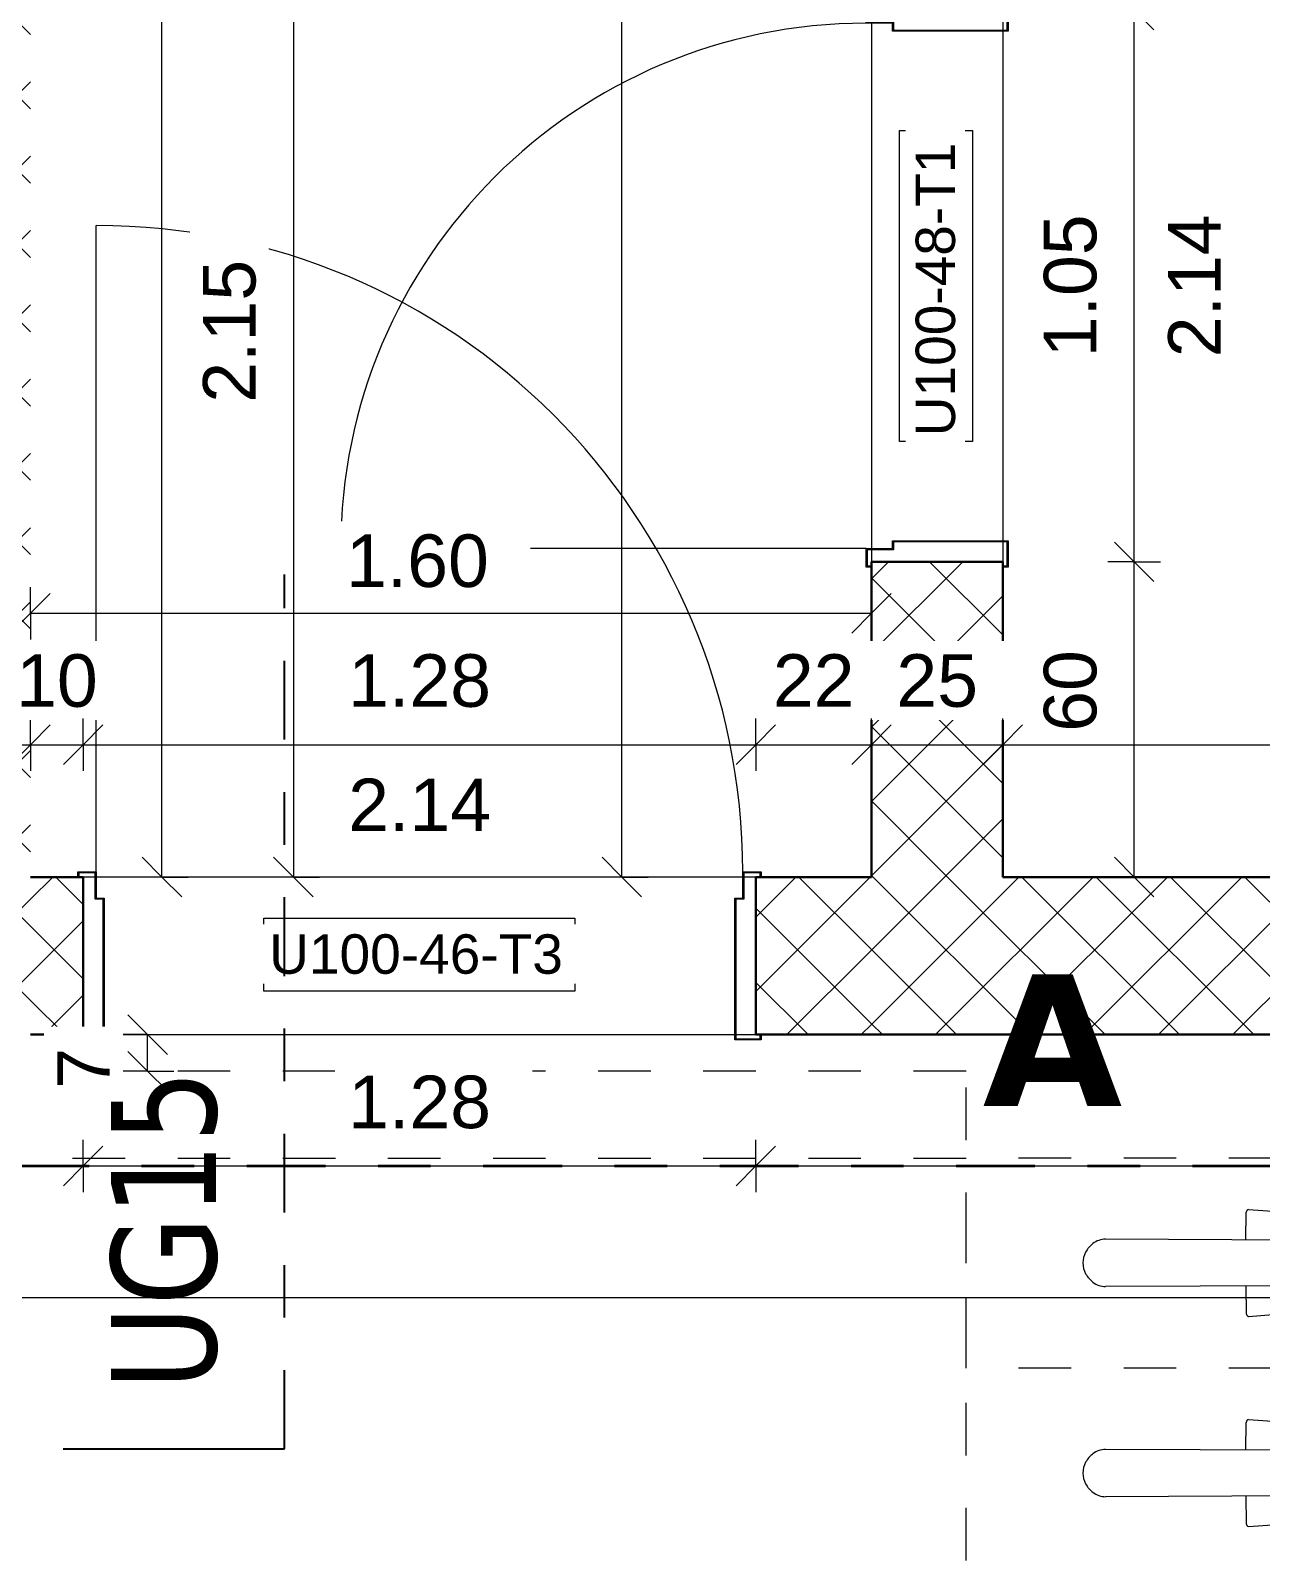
# Model space of a CAD drawing. Header units: metres. Extents: x -35.6 to 33, y -4 to 38.1.
# Drawn here: x 16.572 to 18.914, y -3.354 to -0.442 of the extents above; entities that cross this region are included whole.
import ezdxf

# ---------------------------------------------------------------- set-up
doc = ezdxf.new("R2010")
doc.units = ezdxf.units.M
for name, pattern in [('_Rasterlinie_', [0.375, 0.2, -0.05, 0.075, -0.05]), ('_Schnittlinie_', [0.3, 0.15, -0.05, 0.05, -0.05]), ('_Verdeckte Linien_', [0.15, 0.1, -0.05]), ('Grundrissdarstellung Sturz', [0.25, 0.15, -0.05, 0, -0.05]), ('Strichpunkt - Mittel', [0.35, 0.15, -0.1, 0, -0.1]), ('Strichpunkt - Weit', [0.5, 0.2, -0.15, 0, -0.15])]:
    doc.linetypes.add(name, pattern=pattern)
for name, color, linetype, lineweight in [('A-____-____-DIMS', 7, 'Continuous', 5), ('A-____-____-DIMS-50', 7, 'Continuous', 5), ('A-DETL-GENF-HDLN', 7, '_Verdeckte Linien_', 9), ('A-DETL-GENF-OTLN', 7, 'Continuous', 9), ('A-DOOR-____-IDEN', 7, 'Continuous', 5), ('A-DOOR-____-OTLN', 7, 'Continuous', 9), ('A-DOOR-FRAM-MCUT', 7, 'Continuous', 9), ('A-DOOR-OPNG-OTLN', 7, 'Continuous', 9), ('A-FLOR-____-OTLN', 7, 'Continuous', 9), ('A-WALL-____-MCUT', 7, 'Continuous', 35), ('A-WALL-____-PATT', 7, 'Continuous', 35), ('C-PRKG-____-HDLN', 7, '_Verdeckte Linien_', 9), ('C-PRKG-____-OTLN', 7, 'Continuous', 9), ('S-GRID-____-OTLN', 7, 'Continuous', 5)]:
    doc.layers.add(name, color=color, linetype=linetype, lineweight=lineweight)
for name, color, linetype, lineweight, true_color in [('A-____-MATC-OTLN', 7, 'Strichpunkt - Mittel', 40, 0x0080ff), ('G-____-____-SYMB', 7, 'Strichpunkt - Weit', 5, 0x008080), ('S-GRID-____-IDEN', 7, 'Continuous', 9, 0x5555aa)]:
    doc.layers.add(name, color=color, linetype=linetype, lineweight=lineweight, true_color=true_color)
doc.styles.add('Arial', font='arial.ttf', dxfattribs={"height": 0.1})
doc.styles.add('Arial_1', font='arial.ttf', dxfattribs={"height": 0.075})
doc.styles.add('Verdana_1', font='verdana.ttf', dxfattribs={"width": 0.8, "height": 0.2})
doc.styles.add('Verdana_B', font='verdana.ttf', dxfattribs={"height": 0.25})
doc.dimstyles.new('Arial_2_00mm_fein', dxfattribs={"dimscale": 0.3048, "dimtxt": 0.102026, "dimasz": 0.246063, "dimexe": 0.164042, "dimexo": 0.0625, "dimgap": 0.123031, "dimtad": 1, "dimdec": 1, "dimlfac": 100, "dimrnd": 0.5, "dimdsep": 46, "dimtxsty": 'Arial', "dimblk1": 'OBLIQUE', "dimblk2": 'OBLIQUE', "dimsah": 1, "dimcen": 0.09, "dimazin": 0, "dimtfac": 1, "dimtdec": 4, "dimtix": 1, "dimtmove": 0, "dimatfit": 3, "dimfxl": 0.164042, "dimfxlon": 1, "dimtvp": 1, "dimtfill": 1, "dimtolj": 1, "dimtzin": 0, "dimarcsym": 2})
doc.dimstyles.new('Arial_2_00mm_fein_1', dxfattribs={"dimscale": 0.3048, "dimtxt": 0.102026, "dimasz": 0.246063, "dimexe": 0.164042, "dimexo": 0.0625, "dimgap": 0.123031, "dimtad": 1, "dimdec": 1, "dimlfac": 100, "dimrnd": 0.5, "dimdsep": 46, "dimtxsty": 'Arial', "dimblk1": 'OBLIQUE', "dimblk2": 'OBLIQUE', "dimsah": 1, "dimcen": 0.09, "dimazin": 0, "dimtfac": 1, "dimtdec": 4, "dimtix": 1, "dimtmove": 2, "dimatfit": 3, "dimfxl": 0.164042, "dimfxlon": 1, "dimtvp": 1, "dimtfill": 1, "dimtolj": 1, "dimtzin": 0, "dimarcsym": 2})
doc.dimstyles.new('Arial_2_00mm_fein_2', dxfattribs={"dimscale": 0.3048, "dimtxt": 0.102026, "dimasz": 0.246063, "dimexe": 0.164042, "dimexo": 0.0625, "dimgap": 0.123031, "dimtad": 1, "dimrnd": 0.005, "dimzin": 0, "dimdsep": 46, "dimtxsty": 'Arial', "dimblk1": 'OBLIQUE', "dimblk2": 'OBLIQUE', "dimsah": 1, "dimcen": 0.09, "dimazin": 0, "dimtfac": 1, "dimtdec": 4, "dimtix": 1, "dimtmove": 0, "dimatfit": 3, "dimfxl": 0.164042, "dimfxlon": 1, "dimtvp": 1, "dimtfill": 1, "dimtolj": 1, "dimtzin": 0, "dimarcsym": 2})
doc.dimstyles.new('SUB_Rohbau_fein_1', dxfattribs={"dimscale": 0.3048, "dimtxt": 0.102026, "dimasz": 0.246063, "dimexe": 0.164042, "dimexo": 0.0625, "dimgap": 0.123031, "dimtad": 1, "dimrnd": 0.005, "dimzin": 0, "dimdsep": 46, "dimtxsty": 'Arial', "dimblk1": 'OBLIQUE', "dimblk2": 'OBLIQUE', "dimsah": 1, "dimcen": 0.09, "dimazin": 0, "dimtfac": 1, "dimtdec": 4, "dimtix": 1, "dimtmove": 0, "dimatfit": 3, "dimfxl": 0.164042, "dimfxlon": 1, "dimtvp": 1, "dimtfill": 1, "dimtolj": 1, "dimtzin": 0, "dimarcsym": 2})
doc.dimstyles.new('SUB_Rohbau_fein_2', dxfattribs={"dimscale": 0.3048, "dimtxt": 0.102026, "dimasz": 0.246063, "dimexe": 0.164042, "dimexo": 0.0625, "dimgap": 0.123031, "dimtad": 1, "dimrnd": 0.005, "dimzin": 0, "dimdsep": 46, "dimtxsty": 'Arial', "dimblk1": 'OBLIQUE', "dimblk2": 'OBLIQUE', "dimsah": 1, "dimcen": 0.09, "dimazin": 0, "dimtfac": 1, "dimtdec": 4, "dimtix": 1, "dimtmove": 2, "dimatfit": 3, "dimfxl": 0.164042, "dimfxlon": 1, "dimtvp": 1, "dimtfill": 1, "dimtolj": 1, "dimtzin": 0, "dimarcsym": 2})
doc.dimstyles.new('SUB_Rohbau_fein_3', dxfattribs={"dimscale": 0.3048, "dimtxt": 0.102026, "dimasz": 0.246063, "dimexe": 0.164042, "dimexo": 0.0625, "dimgap": 0.123031, "dimtad": 1, "dimdec": 1, "dimlfac": 100, "dimrnd": 0.5, "dimdsep": 46, "dimtxsty": 'Arial', "dimblk1": 'OBLIQUE', "dimblk2": 'OBLIQUE', "dimsah": 1, "dimcen": 0.09, "dimazin": 0, "dimtfac": 1, "dimtdec": 4, "dimtix": 1, "dimtmove": 2, "dimatfit": 3, "dimfxl": 0.164042, "dimfxlon": 1, "dimtvp": 1, "dimtfill": 1, "dimtolj": 1, "dimtzin": 0, "dimarcsym": 2})
pattern_1 = [(45, (0, 0), (-0.07071068, 0.07071068), []), (135, (0, 0), (-0.07071068, -0.07071068), [])]

# ---------------------------------------------------------------- blocks, each defined once
blk = doc.blocks.new('Fahrradstellplatz - Fahrradstellplatz-23804277--01_UG_OK_FFB_AF_ro')
at = {"layer": 'C-PRKG-____-HDLN', "color": 253, "true_color": 0x999999}
for p, q in [((6.4, -4.1), (6.4, -2)), ((5.4688, -4.1), (6.4, -4.1))]:
    blk.add_line(p, q, dxfattribs=at)
blk = doc.blocks.new('TU DF 1 - Stahlzarge - stumpf einschlagend - ML - 1280 x 2140 - EI30-selbstschliessend-31610309--01_UG_OK_FFB_AF_ro')
at = {"layer": 'A-DOOR-FRAM-MCUT'}
for p, q in [((-0.65, 0.16), (-0.6, 0.16)), ((-0.65, 0.15), (-0.65, 0.16)), ((-0.648, 0.158), (-0.648, 0.15)), ((-0.602, 0.158), (-0.648, 0.158)), ((-0.602, -0.108), (-0.602, 0.158)), ((-0.6, 0.16), (-0.6, -0.11)), ((0.6, 0.16), (0.65, 0.16)), ((0.6, -0.11), (0.6, 0.16)), ((0.602, 0.158), (0.602, -0.108)), ((0.648, 0.158), (0.602, 0.158)), ((0.648, 0.15), (0.648, 0.158)), ((0.65, 0.16), (0.65, 0.15)), ((-0.617, -0.108), (-0.602, -0.108)), ((-0.617, -0.158), (-0.617, -0.108)), ((-0.615, -0.11), (-0.615, -0.16)), ((-0.6, -0.11), (-0.615, -0.11)), ((0.615, -0.11), (0.6, -0.11)), ((0.602, -0.108), (0.617, -0.108)), ((0.615, -0.16), (0.615, -0.11)), ((0.617, -0.108), (0.617, -0.158)), ((-0.65, -0.16), (-0.65, -0.15)), ((-0.615, -0.16), (-0.65, -0.16)), ((-0.648, -0.15), (-0.648, -0.158)), ((-0.648, -0.158), (-0.617, -0.158)), ((0.65, -0.16), (0.615, -0.16)), ((0.617, -0.158), (0.648, -0.158)), ((0.648, -0.158), (0.648, -0.15)), ((0.65, -0.15), (0.65, -0.16))]:
    blk.add_line(p, q, dxfattribs=at)
at = {"layer": 'A-DOOR-OPNG-OTLN'}
blk.add_line((0.615, -0.16), (0.615, -1.39), dxfattribs=at)
blk.add_arc((0.615, -0.16), 1.23, 180, 270, dxfattribs=at)
blk = doc.blocks.new('Fahrradstellplatz - Fahrradstellplatz-23803867--01_UG_OK_FFB_AF_ro')
at = {"layer": 'A-DETL-GENF-HDLN', "color": 253, "true_color": 0x999999}
for p, q in [((2.4344, 2), (2.8, 2)), ((2.8, 2), (3.2, 2)), ((2.8, 0), (2.8, 2)), ((2.8, 0), (2.8, 2)), ((3.2, 0), (3.2, 2))]:
    blk.add_line(p, q, dxfattribs=at)
at = {"layer": 'A-DETL-GENF-OTLN', "color": 253, "true_color": 0x999999}
for p, q in [((2.5573, 1.3551), (2.5556, 1.7345)), ((2.6439, 1.3551), (2.6456, 1.7345)), ((2.9573, 1.3551), (2.9556, 1.7345)), ((3.0439, 1.3551), (3.0456, 1.7345)), ((2.4987, 1.4626), (2.5028, 1.408)), ((2.5568, 1.4679), (2.5043, 1.4669)), ((2.6444, 1.4679), (2.6969, 1.4669)), ((2.7025, 1.4626), (2.6984, 1.408)), ((2.8987, 1.4626), (2.9028, 1.408)), ((2.9568, 1.4679), (2.9043, 1.4669)), ((3.0444, 1.4679), (3.0969, 1.4669)), ((3.1025, 1.4626), (3.0984, 1.408))]:
    blk.add_line(p, q, dxfattribs=at)
for centre, radius, start, end in [((2.6007, 1.7348), 0.0429, 90.2027, 118.8234), ((2.6004, 1.7348), 0.0429, 61.1766, 89.7973), ((3.0007, 1.7348), 0.0429, 90.2027, 118.8234), ((3.0004, 1.7348), 0.0429, 61.1766, 89.7973), ((2.5944, 1.7346), 0.0388, 141.5969, 180.2571), ((2.6058, 1.7256), 0.0534, 118.8234, 141.5969), ((2.5954, 1.7256), 0.0534, 38.4031, 61.1766), ((2.6068, 1.7346), 0.0388, 359.7429, 38.4031), ((2.9944, 1.7346), 0.0388, 141.5969, 180.2571), ((3.0058, 1.7256), 0.0534, 118.8234, 141.5969), ((2.9954, 1.7256), 0.0534, 38.4031, 61.1766), ((3.0068, 1.7346), 0.0388, 359.7429, 38.4031), ((2.5045, 1.4608), 0.00606, 91.0937, 163.2001), ((2.6967, 1.4608), 0.00606, 16.7999, 88.9063), ((2.9045, 1.4608), 0.00606, 91.0937, 163.2001), ((3.0967, 1.4608), 0.00606, 16.7999, 88.9063)]:
    blk.add_arc(centre, radius, start, end, dxfattribs=at)
at = {"layer": 'C-PRKG-____-HDLN', "color": 253, "true_color": 0x999999}
blk.add_line((3.2, 4.1), (3.2, 2), dxfattribs=at)
blk = doc.blocks.new('TU DF 1 - Stahlzarge - stumpf einschlagend - ML - 1050 x 2140 - EI30-31636226--01_UG_OK_FFB_AF_ro')
at = {"layer": 'A-DOOR-____-OTLN', "linetype": 'Grundrissdarstellung Sturz'}
for p, q in [((-0.525, 0.125), (0.525, 0.125)), ((-0.525, -0.125), (0.525, -0.125))]:
    blk.add_line(p, q, dxfattribs=at)
at = {"layer": 'A-DOOR-FRAM-MCUT'}
for p, q in [((-0.535, 0.135), (-0.485, 0.135)), ((-0.535, 0.125), (-0.535, 0.135)), ((-0.533, 0.133), (-0.533, 0.125)), ((-0.487, 0.133), (-0.533, 0.133)), ((-0.487, -0.083), (-0.487, 0.133)), ((-0.485, 0.135), (-0.485, -0.085)), ((0.485, 0.135), (0.535, 0.135)), ((0.485, -0.085), (0.485, 0.135)), ((0.487, 0.133), (0.487, -0.083)), ((0.533, 0.133), (0.487, 0.133)), ((0.533, 0.125), (0.533, 0.133)), ((0.535, 0.135), (0.535, 0.125)), ((-0.502, -0.083), (-0.487, -0.083)), ((-0.502, -0.133), (-0.502, -0.083)), ((-0.5, -0.085), (-0.5, -0.135)), ((-0.485, -0.085), (-0.5, -0.085)), ((0.5, -0.085), (0.485, -0.085)), ((0.487, -0.083), (0.502, -0.083)), ((0.5, -0.135), (0.5, -0.085)), ((0.502, -0.083), (0.502, -0.133)), ((-0.535, -0.135), (-0.535, -0.125)), ((-0.5, -0.135), (-0.535, -0.135)), ((-0.533, -0.125), (-0.533, -0.133)), ((-0.533, -0.133), (-0.502, -0.133)), ((0.535, -0.135), (0.5, -0.135)), ((0.502, -0.133), (0.533, -0.133)), ((0.533, -0.133), (0.533, -0.125)), ((0.535, -0.125), (0.535, -0.135))]:
    blk.add_line(p, q, dxfattribs=at)
at = {"layer": 'A-DOOR-OPNG-OTLN'}
blk.add_line((0.5, -0.135), (0.5, -1.135), dxfattribs=at)
blk.add_arc((0.5, -0.135), 1, 180, 270, dxfattribs=at)
blk = doc.blocks.new('Schnitt - Name _Anfang-23756349--01_UG_OK_FFB_AF_ro')
at = {"layer": 'G-____-____-SYMB', "color": 1, "linetype": 'Continuous', "lineweight": 30, "true_color": 0xff0000}
blk.add_line((0, 0.008426), (0, 0), dxfattribs=at)
blk = doc.blocks.new('DIMBLOCK306--01_UG_OK_FFB_AF_ro')
at = {"layer": 'A-____-____-DIMS-50'}
for p, q in [((18.672, -1.4534), (18.6345, -1.4159)), ((18.672, -1.4534), (18.622, -1.4534)), ((18.672, -2.0534), (18.672, -1.4534)), ((18.672, -1.4534), (18.7095, -1.4909)), ((18.672, -1.4534), (18.722, -1.4534)), ((18.672, -2.0534), (18.6345, -2.0159)), ((18.672, -2.0534), (18.622, -2.0534)), ((18.672, -2.0534), (18.7095, -2.0909)), ((18.672, -2.0534), (18.722, -2.0534))]:
    blk.add_line(p, q, dxfattribs=at)
at = {"layer": 'A-____-____-DIMS-50', "color": 0, "insert": (18.5, -1.777), "char_height": 0.1, "width": 0.186088, "attachment_point": 1, "rotation": 90, "line_spacing_factor": 0.941778, "style": 'Arial', "bg_fill": 3, "box_fill_scale": 1.25, "bg_fill_color": 256, "bg_fill_true_color": 13158600, "bg_fill_transparency": 0}
blk.add_mtext('60', dxfattribs=at)
blk = doc.blocks.new('_Oblique')
at = {"color": 0, "linetype": 'ByBlock', "lineweight": -2}
blk.add_line((-0.5, -0.5), (0.5, 0.5), dxfattribs=at)
blk = doc.blocks.new('DIMBLOCK307--01_UG_OK_FFB_AF_ro')
at = {"layer": 'A-____-____-DIMS-50'}
for p, q in [((18.672, -0.4034), (18.6345, -0.3659)), ((18.672, -0.4034), (18.622, -0.4034)), ((18.672, -1.4534), (18.672, -0.4034)), ((18.672, -0.4034), (18.7095, -0.4409)), ((18.672, -0.4034), (18.722, -0.4034)), ((18.672, -1.4534), (18.6345, -1.4159)), ((18.672, -1.4534), (18.622, -1.4534)), ((18.672, -1.4534), (18.7095, -1.4909)), ((18.672, -1.4534), (18.722, -1.4534))]:
    blk.add_line(p, q, dxfattribs=at)
at = {"layer": 'A-____-____-DIMS-50', "color": 0, "char_height": 0.1, "width": 0.325653, "attachment_point": 1, "rotation": 90, "line_spacing_factor": 0.941778, "style": 'Arial', "bg_fill": 3, "box_fill_scale": 1.25, "bg_fill_color": 256, "bg_fill_true_color": 13158600, "bg_fill_transparency": 0}
for s, insert in [('1.05', (18.5, -1.0641)), ('2.14', (18.7366, -1.0641))]:
    blk.add_mtext(s, dxfattribs=dict(at, insert=insert))
blk = doc.blocks.new('DIMBLOCK331--01_UG_OK_FFB_AF_ro')
at = {"layer": 'A-____-____-DIMS-50'}
for p, q in [((17.697, 7.0366), (17.6595, 7.0741)), ((17.697, 7.0366), (17.647, 7.0366)), ((17.697, -2.0534), (17.697, 7.0366)), ((17.697, 7.0366), (17.7345, 6.9991)), ((17.697, 7.0366), (17.747, 7.0366)), ((17.697, -2.0534), (17.6595, -2.0159)), ((17.697, -2.0534), (17.647, -2.0534)), ((17.697, -2.0534), (17.7345, -2.0909)), ((17.697, -2.0534), (17.747, -2.0534))]:
    blk.add_line(p, q, dxfattribs=at)
at = {"layer": 'A-____-____-DIMS-50', "color": 0, "insert": (17.525, 2.3559), "char_height": 0.1, "width": 0.325653, "attachment_point": 1, "rotation": 90, "line_spacing_factor": 0.941778, "style": 'Arial', "bg_fill": 3, "box_fill_scale": 1.25, "bg_fill_color": 256, "bg_fill_true_color": 13158600, "bg_fill_transparency": 0}
blk.add_mtext('9.09', dxfattribs=at)
blk = doc.blocks.new('DIMBLOCK340--01_UG_OK_FFB_AF_ro')
at = {"layer": 'A-____-____-DIMS-50'}
for p, q in [((16.822, 2.6814), (16.7845, 2.7189)), ((16.822, 2.6814), (16.772, 2.6814)), ((16.822, -2.0534), (16.822, 2.6814)), ((16.822, 2.6814), (16.8595, 2.6439)), ((16.822, 2.6814), (16.872, 2.6814)), ((16.822, -2.0534), (16.7845, -2.0159)), ((16.822, -2.0534), (16.772, -2.0534)), ((16.822, -2.0534), (16.8595, -2.0909)), ((16.822, -2.0534), (16.872, -2.0534))]:
    blk.add_line(p, q, dxfattribs=at)
at = {"layer": 'A-____-____-DIMS-50', "color": 0, "insert": (16.65, 0.1523), "char_height": 0.1, "width": 0.388091, "attachment_point": 1, "rotation": 90, "line_spacing_factor": 0.941778, "style": 'Arial', "bg_fill": 3, "box_fill_scale": 1.25, "bg_fill_color": 256, "bg_fill_true_color": 13158600, "bg_fill_transparency": 0}
blk.add_mtext('4.73\\A2\\H0.5x;\\S5^  ;\\H2x;', dxfattribs=at)
blk = doc.blocks.new('DIMBLOCK351--01_UG_OK_FFB_AF_ro')
at = {"layer": 'A-____-____-DIMS-50'}
for p, q in [((17.072, 0.0961), (17.0345, 0.1336)), ((17.072, 0.0961), (17.022, 0.0961)), ((17.072, 0.0961), (17.072, -2.0534)), ((17.072, 0.0961), (17.1095, 0.0586)), ((17.072, 0.0961), (17.122, 0.0961)), ((17.072, -2.0534), (17.0345, -2.0159)), ((17.072, -2.0534), (17.022, -2.0534)), ((17.072, -2.0534), (17.1095, -2.0909)), ((17.072, -2.0534), (17.122, -2.0534))]:
    blk.add_line(p, q, dxfattribs=at)
at = {"layer": 'A-____-____-DIMS-50', "color": 0, "insert": (16.9, -1.1506), "char_height": 0.1, "width": 0.325653, "attachment_point": 1, "rotation": 90, "line_spacing_factor": 0.941778, "style": 'Arial', "bg_fill": 3, "box_fill_scale": 1.25, "bg_fill_color": 256, "bg_fill_true_color": 13158600, "bg_fill_transparency": 0}
blk.add_mtext('2.15', dxfattribs=at)
blk = doc.blocks.new('DIMBLOCK368--01_UG_OK_FFB_AF_ro')
at = {"layer": 'A-____-____-DIMS-50'}
for p, q in [((16.322, -1.8015), (16.322, -1.7515)), ((16.322, -1.8015), (16.3595, -1.764)), ((16.572, -1.8015), (16.572, -1.7515)), ((16.572, -1.8015), (16.6095, -1.764)), ((16.322, -1.8015), (16.2845, -1.839)), ((16.322, -1.8015), (16.572, -1.8015)), ((16.322, -1.8015), (16.322, -1.8515)), ((16.572, -1.8015), (16.5345, -1.839)), ((16.572, -1.8015), (16.572, -1.8515))]:
    blk.add_line(p, q, dxfattribs=at)
at = {"layer": 'A-____-____-DIMS-50', "color": 0, "insert": (16.3694, -1.6294), "char_height": 0.1, "width": 0.186088, "attachment_point": 1, "line_spacing_factor": 0.941778, "style": 'Arial', "bg_fill": 3, "box_fill_scale": 1.25, "bg_fill_color": 256, "bg_fill_true_color": 13158600, "bg_fill_transparency": 0}
blk.add_mtext('25', dxfattribs=at)
blk = doc.blocks.new('DIMBLOCK369--01_UG_OK_FFB_AF_ro')
at = {"layer": 'A-____-____-DIMS-50'}
for p, q in [((16.572, -1.8015), (16.572, -1.7515)), ((16.572, -1.8015), (16.6095, -1.764)), ((16.672, -1.8015), (16.672, -1.7515)), ((16.672, -1.8015), (16.7095, -1.764)), ((16.572, -1.8015), (16.5345, -1.839)), ((16.572, -1.8015), (16.672, -1.8015)), ((16.572, -1.8015), (16.572, -1.8515)), ((16.672, -1.8015), (16.6345, -1.839)), ((16.672, -1.8015), (16.672, -1.8515))]:
    blk.add_line(p, q, dxfattribs=at)
at = {"layer": 'A-____-____-DIMS-50', "color": 0, "insert": (16.5444, -1.6294), "char_height": 0.1, "width": 0.186088, "attachment_point": 1, "line_spacing_factor": 0.941778, "style": 'Arial', "bg_fill": 3, "box_fill_scale": 1.25, "bg_fill_color": 256, "bg_fill_true_color": 13158600, "bg_fill_transparency": 0}
blk.add_mtext('10', dxfattribs=at)
blk = doc.blocks.new('DIMBLOCK370--01_UG_OK_FFB_AF_ro')
at = {"layer": 'A-____-____-DIMS-50'}
for p, q in [((16.672, -1.8015), (16.672, -1.7515)), ((16.672, -1.8015), (16.7095, -1.764)), ((17.952, -1.8015), (17.952, -1.7515)), ((17.952, -1.8015), (17.9895, -1.764)), ((16.672, -1.8015), (16.6345, -1.839)), ((16.672, -1.8015), (17.952, -1.8015)), ((16.672, -1.8015), (16.672, -1.8515)), ((17.952, -1.8015), (17.9145, -1.839)), ((17.952, -1.8015), (17.952, -1.8515))]:
    blk.add_line(p, q, dxfattribs=at)
at = {"layer": 'A-____-____-DIMS-50', "color": 0, "char_height": 0.1, "width": 0.325653, "attachment_point": 1, "line_spacing_factor": 0.941778, "style": 'Arial', "bg_fill": 3, "box_fill_scale": 1.25, "bg_fill_color": 256, "bg_fill_true_color": 13158600, "bg_fill_transparency": 0}
for s, insert in [('1.28', (17.1763, -1.6294)), ('2.14', (17.1763, -1.8661))]:
    blk.add_mtext(s, dxfattribs=dict(at, insert=insert))
blk = doc.blocks.new('DIMBLOCK371--01_UG_OK_FFB_AF_ro')
at = {"layer": 'A-____-____-DIMS-50'}
for p, q in [((17.952, -1.8015), (17.952, -1.7515)), ((17.952, -1.8015), (17.9895, -1.764)), ((18.172, -1.8015), (18.172, -1.7515)), ((18.172, -1.8015), (18.2095, -1.764)), ((17.952, -1.8015), (17.9145, -1.839)), ((17.952, -1.8015), (18.172, -1.8015)), ((17.952, -1.8015), (17.952, -1.8515)), ((18.172, -1.8015), (18.1345, -1.839)), ((18.172, -1.8015), (18.172, -1.8515))]:
    blk.add_line(p, q, dxfattribs=at)
at = {"layer": 'A-____-____-DIMS-50', "color": 0, "insert": (17.9844, -1.6294), "char_height": 0.1, "width": 0.186088, "attachment_point": 1, "line_spacing_factor": 0.941778, "style": 'Arial', "bg_fill": 3, "box_fill_scale": 1.25, "bg_fill_color": 256, "bg_fill_true_color": 13158600, "bg_fill_transparency": 0}
blk.add_mtext('22', dxfattribs=at)
blk = doc.blocks.new('DIMBLOCK372--01_UG_OK_FFB_AF_ro')
at = {"layer": 'A-____-____-DIMS-50'}
for p, q in [((18.172, -1.8015), (18.172, -1.7515)), ((18.172, -1.8015), (18.2095, -1.764)), ((18.422, -1.8015), (18.422, -1.7515)), ((18.422, -1.8015), (18.4595, -1.764)), ((18.172, -1.8015), (18.1345, -1.839)), ((18.172, -1.8015), (18.422, -1.8015)), ((18.172, -1.8015), (18.172, -1.8515)), ((18.422, -1.8015), (18.3845, -1.839)), ((18.422, -1.8015), (18.422, -1.8515))]:
    blk.add_line(p, q, dxfattribs=at)
at = {"layer": 'A-____-____-DIMS-50', "color": 0, "insert": (18.2194, -1.6294), "char_height": 0.1, "width": 0.186088, "attachment_point": 1, "line_spacing_factor": 0.941778, "style": 'Arial', "bg_fill": 3, "box_fill_scale": 1.25, "bg_fill_color": 256, "bg_fill_true_color": 13158600, "bg_fill_transparency": 0}
blk.add_mtext('25', dxfattribs=at)
blk = doc.blocks.new('DIMBLOCK373--01_UG_OK_FFB_AF_ro')
at = {"layer": 'A-____-____-DIMS-50'}
for p, q in [((18.422, -1.8015), (18.422, -1.7515)), ((18.422, -1.8015), (18.4595, -1.764)), ((25.452, -1.8015), (25.452, -1.7515)), ((25.452, -1.8015), (25.4895, -1.764)), ((18.422, -1.8015), (18.3845, -1.839)), ((18.422, -1.8015), (25.452, -1.8015)), ((18.422, -1.8015), (18.422, -1.8515)), ((25.452, -1.8015), (25.4145, -1.839)), ((25.452, -1.8015), (25.452, -1.8515))]:
    blk.add_line(p, q, dxfattribs=at)
at = {"layer": 'A-____-____-DIMS-50', "color": 0, "insert": (21.8013, -1.6294), "char_height": 0.1, "width": 0.325653, "attachment_point": 1, "line_spacing_factor": 0.941778, "style": 'Arial', "bg_fill": 3, "box_fill_scale": 1.25, "bg_fill_color": 256, "bg_fill_true_color": 13158600, "bg_fill_transparency": 0}
blk.add_mtext('7.03', dxfattribs=at)
blk = doc.blocks.new('DIMBLOCK375--01_UG_OK_FFB_AF_ro')
at = {"layer": 'A-____-____-DIMS-50'}
for p, q in [((16.572, -1.5515), (16.572, -1.5015)), ((16.572, -1.5515), (16.6095, -1.514)), ((18.172, -1.5515), (18.172, -1.5015)), ((18.172, -1.5515), (18.2095, -1.514)), ((16.572, -1.5515), (16.5345, -1.589)), ((16.572, -1.5515), (18.172, -1.5515)), ((16.572, -1.5515), (16.572, -1.6015)), ((18.172, -1.5515), (18.1345, -1.589)), ((18.172, -1.5515), (18.172, -1.6015))]:
    blk.add_line(p, q, dxfattribs=at)
at = {"layer": 'A-____-____-DIMS-50', "color": 0, "insert": (17.1721, -1.4014), "char_height": 0.1, "width": 0.325653, "attachment_point": 1, "line_spacing_factor": 0.941778, "style": 'Arial', "bg_fill": 3, "box_fill_scale": 1.25, "bg_fill_color": 256, "bg_fill_true_color": 13158600, "bg_fill_transparency": 0}
blk.add_mtext('1.60', dxfattribs=at)
blk = doc.blocks.new('DIMBLOCK730--01_UG_OK_FFB_AF_ro')
at = {"layer": 'A-____-____-DIMS-50'}
for p, q in [((-2.478, -2.6034), (-2.478, -2.5534)), ((16.672, -2.6034), (16.672, -2.5534)), ((-2.478, -2.6034), (-2.4405, -2.5659)), ((16.672, -2.6034), (16.7095, -2.5659)), ((-2.478, -2.6034), (-2.5155, -2.6409)), ((-2.478, -2.6034), (16.672, -2.6034)), ((-2.478, -2.6034), (-2.478, -2.6534)), ((16.672, -2.6034), (16.6345, -2.6409)), ((16.672, -2.6034), (16.672, -2.6534))]:
    blk.add_line(p, q, dxfattribs=at)
at = {"layer": 'A-____-____-DIMS-50', "color": 0, "insert": (6.9225, -2.4314), "char_height": 0.1, "width": 0.418697, "attachment_point": 1, "line_spacing_factor": 0.941778, "style": 'Arial', "bg_fill": 3, "box_fill_scale": 1.25, "bg_fill_color": 256, "bg_fill_true_color": 13158600, "bg_fill_transparency": 0}
blk.add_mtext('19.15', dxfattribs=at)
blk = doc.blocks.new('DIMBLOCK731--01_UG_OK_FFB_AF_ro')
at = {"layer": 'A-____-____-DIMS-50'}
for p, q in [((16.672, -2.6034), (16.672, -2.5534)), ((17.952, -2.6034), (17.952, -2.5534)), ((16.672, -2.6034), (16.7095, -2.5659)), ((17.952, -2.6034), (17.9895, -2.5659)), ((16.672, -2.6034), (16.6345, -2.6409)), ((16.672, -2.6034), (17.952, -2.6034)), ((16.672, -2.6034), (16.672, -2.6534)), ((17.952, -2.6034), (17.9145, -2.6409)), ((17.952, -2.6034), (17.952, -2.6534))]:
    blk.add_line(p, q, dxfattribs=at)
at = {"layer": 'A-____-____-DIMS-50', "color": 0, "insert": (17.1763, -2.4314), "char_height": 0.1, "width": 0.325653, "attachment_point": 1, "line_spacing_factor": 0.941778, "style": 'Arial', "bg_fill": 3, "box_fill_scale": 1.25, "bg_fill_color": 256, "bg_fill_true_color": 13158600, "bg_fill_transparency": 0}
blk.add_mtext('1.28', dxfattribs=at)
blk = doc.blocks.new('DIMBLOCK732--01_UG_OK_FFB_AF_ro')
at = {"layer": 'A-____-____-DIMS-50'}
for p, q in [((17.952, -2.6034), (17.952, -2.5534)), ((25.382, -2.6034), (25.382, -2.5534)), ((17.952, -2.6034), (17.9895, -2.5659)), ((25.382, -2.6034), (25.4195, -2.5659)), ((17.952, -2.6034), (17.9145, -2.6409)), ((17.952, -2.6034), (25.382, -2.6034)), ((17.952, -2.6034), (17.952, -2.6534)), ((25.382, -2.6034), (25.3445, -2.6409)), ((25.382, -2.6034), (25.382, -2.6534))]:
    blk.add_line(p, q, dxfattribs=at)
at = {"layer": 'A-____-____-DIMS-50', "color": 0, "insert": (21.5313, -2.4314), "char_height": 0.1, "width": 0.325653, "attachment_point": 1, "line_spacing_factor": 0.941778, "style": 'Arial', "bg_fill": 3, "box_fill_scale": 1.25, "bg_fill_color": 256, "bg_fill_true_color": 13158600, "bg_fill_transparency": 0}
blk.add_mtext('7.43', dxfattribs=at)
blk = doc.blocks.new('DIMBLOCK734--01_UG_OK_FFB_AF_ro')
at = {"layer": 'A-____-____-DIMS-50'}
for p, q in [((-13.183, -2.8534), (-13.183, -2.8034)), ((-13.183, -2.8534), (-13.1455, -2.8159)), ((25.382, -2.8534), (25.382, -2.8034)), ((25.382, -2.8534), (25.4195, -2.8159)), ((-13.183, -2.8534), (-13.2205, -2.8909)), ((-13.183, -2.8534), (25.382, -2.8534)), ((-13.183, -2.8534), (-13.183, -2.9034)), ((25.382, -2.8534), (25.3445, -2.8909)), ((25.382, -2.8534), (25.382, -2.9034))]:
    blk.add_line(p, q, dxfattribs=at)
at = {"layer": 'A-____-____-DIMS-50', "color": 0, "insert": (5.899, -2.6814), "char_height": 0.1, "width": 0.481134, "attachment_point": 1, "line_spacing_factor": 0.941778, "style": 'Arial', "bg_fill": 3, "box_fill_scale": 1.25, "bg_fill_color": 256, "bg_fill_true_color": 13158600, "bg_fill_transparency": 0}
blk.add_mtext('38.56\\A2\\H0.5x;\\S5^  ;\\H2x;', dxfattribs=at)
blk = doc.blocks.new('DIMBLOCK755--01_UG_OK_FFB_AF_ro')
at = {"layer": 'A-____-____-DIMS-50'}
for p, q in [((16.7947, -2.3534), (16.7572, -2.3159)), ((16.7947, -2.3534), (16.7447, -2.3534)), ((16.7947, -2.4229), (16.7947, -2.3534)), ((16.7947, -2.3534), (16.8322, -2.3909)), ((16.7947, -2.3534), (16.8447, -2.3534)), ((16.7947, -2.4229), (16.7572, -2.3854)), ((16.7947, -2.4229), (16.7447, -2.4229)), ((16.7947, -2.4229), (16.8322, -2.4604)), ((16.7947, -2.4229), (16.8447, -2.4229))]:
    blk.add_line(p, q, dxfattribs=at)
at = {"layer": 'A-____-____-DIMS-50', "color": 0, "insert": (16.6227, -2.4562), "char_height": 0.1, "width": 0.093044, "attachment_point": 1, "rotation": 90, "line_spacing_factor": 0.941778, "style": 'Arial', "bg_fill": 3, "box_fill_scale": 1.25, "bg_fill_color": 256, "bg_fill_true_color": 13158600, "bg_fill_transparency": 0}
blk.add_mtext('7', dxfattribs=at)

msp = doc.modelspace()

# ---------------------------------------------------------------- hatches: boundary and pattern name
at = {"layer": 'A-WALL-____-PATT', "lineweight": 9}
h = msp.add_hatch(dxfattribs=at)
h.set_pattern_fill('FP_1', color=256, style=0, pattern_type=2)
h.set_pattern_definition(pattern_1)
h.paths.add_polyline_path([(16.322, -2.3534), (16.572, -2.3534), (16.572, 2.6814), (16.322, 2.6814), (16.322, -2.3534)])
h.paths.add_polyline_path([(16.322, 3.7314), (16.572, 3.7314), (16.572, 7.0516), (16.322, 7.0516), (16.322, 3.8366)])
h = msp.add_hatch(dxfattribs=at)
h.set_pattern_fill('FP_1', color=256, style=0, pattern_type=2)
h.set_pattern_definition(pattern_1)
h.paths.add_polyline_path([(18.172, -2.0534), (18.422, -2.0534), (18.422, -1.4534), (18.172, -1.4534)])
h.paths.add_polyline_path([(18.422, -0.4034), (18.422, 1.4666), (18.172, 1.4666), (18.172, -0.4034)])
h = msp.add_hatch(dxfattribs=at)
h.set_pattern_fill('FP_1', color=256, style=0, pattern_type=2)
h.set_pattern_definition(pattern_1)
h.paths.add_polyline_path([(16.572, -2.3534), (16.672, -2.3534), (16.672, -2.0534), (16.572, -2.0534), (16.572, -2.3534)])
h.paths.add_polyline_path([(18.172, -2.3534), (18.172, -2.0534), (17.952, -2.0534), (17.952, -2.3534)])
h = msp.add_hatch(dxfattribs=at)
h.set_pattern_fill('FP_1', color=256, style=0, pattern_type=2)
h.set_pattern_definition(pattern_1)
h.paths.add_polyline_path([(25.452, -2.3534), (25.452, -2.0534), (18.172, -2.0534), (18.172, -2.3534), (24.5208, -2.3534)])

# ---------------------------------------------------------------- linework, layer by layer
at = {"layer": 'A-DOOR-____-IDEN', "flags": 128}
for points in [[(18.2252, -1.2245), (18.2252, -0.6325), (18.3642, -0.6325), (18.3642, -1.2245)], [(17.0159, -2.1316), (17.6079, -2.1316), (17.6079, -2.2706), (17.0159, -2.2706)]]:
    msp.add_lwpolyline(points, close=True, dxfattribs=at)
at = {"layer": 'A-FLOR-____-OTLN'}
for p, q in [((18.172, -0.4284), (18.172, -1.4284)), ((18.422, -0.4434), (18.422, -1.4135)), ((18.422, -1.4154), (18.422, -1.4534)), ((18.172, -1.4304), (18.172, -1.4534)), ((16.695, -2.0534), (16.672, -2.0534)), ((17.927, -2.0534), (16.697, -2.0534)), ((17.952, -2.0534), (17.929, -2.0534)), ((16.672, -2.3534), (16.71, -2.3534)), ((16.7119, -2.3534), (17.9121, -2.3534)), ((17.914, -2.3534), (17.952, -2.3534))]:
    msp.add_line(p, q, dxfattribs=at)
at = {"layer": 'A-WALL-____-MCUT'}
for p, q in [((18.422, -1.4534), (18.172, -1.4534)), ((18.172, -1.4534), (18.172, -2.0534)), ((18.422, -2.0534), (18.422, -1.4534)), ((16.672, -2.0534), (16.572, -2.0534)), ((16.672, -2.3534), (16.672, -2.0534)), ((18.172, -2.0534), (17.952, -2.0534)), ((17.952, -2.0534), (17.952, -2.3534)), ((25.452, -2.0534), (18.422, -2.0534)), ((16.572, -2.3534), (16.672, -2.3534)), ((17.952, -2.3534), (25.452, -2.3534))]:
    msp.add_line(p, q, dxfattribs=at)
at = {"layer": 'S-GRID-____-OTLN', "color": 8, "linetype": '_Rasterlinie_', "true_color": 0x808080}
msp.add_line((-34.6604, -2.3534), (18.2196, -2.3534), dxfattribs=at)

# ---------------------------------------------------------------- block references
at = {"layer": 'A-DOOR-____-OTLN'}
for name, p, rotation in [('TU DF 1 - Stahlzarge - stumpf einschlagend - ML - 1050 x 2140 - EI30-31636226--01_UG_OK_FFB_AF_ro', (18.297, -0.9284), 269.9999999999999), ('TU DF 1 - Stahlzarge - stumpf einschlagend - ML - 1280 x 2140 - EI30-selbstschliessend-31610309--01_UG_OK_FFB_AF_ro', (17.312, -2.2034), 180)]:
    msp.add_blockref(name, p, dxfattribs=dict(at, rotation=rotation))
at = {"layer": 'C-PRKG-____-OTLN', "color": 253, "true_color": 0x999999}
for name, p, rotation in [('Fahrradstellplatz - Fahrradstellplatz-23804277--01_UG_OK_FFB_AF_ro', (14.252, -8.8229), 90.00000000000092), ('Fahrradstellplatz - Fahrradstellplatz-23803867--01_UG_OK_FFB_AF_ro', (20.352, -5.7884), 90.00000000000031)]:
    msp.add_blockref(name, p, dxfattribs=dict(at, rotation=rotation))
at = {"layer": 'G-____-____-SYMB', "color": 1, "linetype": 'Continuous', "lineweight": 30, "true_color": 0xff0000, "xscale": 49.99999999999998, "yscale": 49.99999999999998, "zscale": 49.99999999999998, "rotation": 89.99999999999991}
msp.add_blockref('Schnitt - Name _Anfang-23756349--01_UG_OK_FFB_AF_ro', (17.0552, -3.1419), dxfattribs=at)

# ---------------------------------------------------------------- texts
at = {"layer": 'G-____-____-SYMB', "color": 1, "linetype": 'Continuous', "true_color": 0xff0000, "insert": (16.7248, -3.0297), "char_height": 0.2, "width": 0.740759, "attachment_point": 1, "rotation": 90, "style": 'Verdana_1'}
msp.add_mtext('UG15', dxfattribs=at)
at = {"layer": 'S-GRID-____-IDEN', "color": 8, "lineweight": 5, "true_color": 0x808080, "insert": (18.3838, -2.2389), "char_height": 0.25, "width": 0.324683, "attachment_point": 1, "style": 'Verdana_B'}
msp.add_mtext('\\fVerdana|b1|i0|c0|p34|;A', dxfattribs=at)

# ---------------------------------------------------------------- next in the draw order: texts
at = {"layer": 'A-DOOR-____-IDEN', "insert": (18.2561, -1.2145), "char_height": 0.075, "width": 0.689451, "attachment_point": 1, "rotation": 90, "style": 'Arial_1', "bg_fill": 3, "box_fill_scale": 1.25, "bg_fill_color": 256, "bg_fill_true_color": 13158600, "bg_fill_transparency": 0}
msp.add_mtext('U100-48-T1', dxfattribs=at)
at = {"layer": 'A-DOOR-____-IDEN', "insert": (17.0259, -2.1625), "char_height": 0.075, "width": 0.689451, "attachment_point": 1, "style": 'Arial_1', "bg_fill": 3, "box_fill_scale": 1.25, "bg_fill_color": 256, "bg_fill_true_color": 13158600, "bg_fill_transparency": 0}
msp.add_mtext('U100-46-T3', dxfattribs=at)

# ---------------------------------------------------------------- next in the draw order: dimensions: what is measured, and where the dimension line sits
at = {"layer": 'A-____-____-DIMS'}
dim = msp.add_linear_dim(base=(17.697, 7.0366), p1=(17.647, -2.0534), p2=(17.647, 7.0366), angle=90, dimstyle='SUB_Rohbau_fein_1', override={"dimpost": '<>', "dimfxl": 9.09}, dxfattribs=at)
dim.commit()
dim.dimension.update_dxf_attribs({"geometry": 'DIMBLOCK331--01_UG_OK_FFB_AF_ro', "text_midpoint": (17.6084, 2.4916)})
dim = msp.add_linear_dim(base=(16.822, 2.6814), p1=(16.772, -2.0534), p2=(16.772, 2.6814), angle=90, text='\\A1;4.73\\Q;{\\A1;{\\H0.5x;\\S5^ ;}}', dimstyle='SUB_Rohbau_fein_1', override={"dimpost": '<>', "dimfxl": 4.734856}, dxfattribs=at)
dim.commit()
dim.dimension.update_dxf_attribs({"geometry": 'DIMBLOCK340--01_UG_OK_FFB_AF_ro', "text_midpoint": (16.7334, 0.314)})
dim = msp.add_linear_dim(base=(18.672, -1.4534), p1=(18.622, -2.0534), p2=(18.622, -1.4534), angle=90, dimstyle='Arial_2_00mm_fein_1', override={"dimpost": '<>', "dimfxl": 0.6}, dxfattribs=at)
dim.commit()
dim.dimension.update_dxf_attribs({"geometry": 'DIMBLOCK306--01_UG_OK_FFB_AF_ro', "text_midpoint": (18.5666, -1.684), "dimtype": 160, "text_rotation": 90})
for base, p1, p2, dimstyle, override, picture, middle in [((16.572, -1.8015), (16.322, -1.7515), (16.572, -1.7515), 'Arial_2_00mm_fein', {"dimpost": '<>', "dimfxl": 0.25}, 'DIMBLOCK368--01_UG_OK_FFB_AF_ro', (16.447, -1.7129)), ((16.672, -2.6034), (-2.478, -2.5534), (16.672, -2.5534), 'SUB_Rohbau_fein_1', {"dimpost": '<>', "dimfxl": 19.15}, 'DIMBLOCK730--01_UG_OK_FFB_AF_ro', (7.097, -2.5149))]:
    dim = msp.add_linear_dim(base=base, p1=p1, p2=p2, dimstyle=dimstyle, override=override, dxfattribs=at)
    dim.commit()
    dim.dimension.update_dxf_attribs({"geometry": picture, "text_midpoint": middle})

# ---------------------------------------------------------------- next in the draw order: linework, layer by layer
at = {"layer": 'G-____-____-SYMB', "color": 1, "linetype": '_Schnittlinie_', "lineweight": 30, "true_color": 0xff0000}
msp.add_line((17.0552, -3.1419), (17.0552, -1.4775), dxfattribs=at)

# ---------------------------------------------------------------- next in the draw order: dimensions: what is measured, and where the dimension line sits
at = {"layer": 'A-____-____-DIMS'}
dim = msp.add_linear_dim(base=(18.672, -0.4034), p1=(18.622, -1.4534), p2=(18.622, -0.4034), angle=90, text='<>\\X2.14', dimstyle='Arial_2_00mm_fein_2', override={"dimpost": '<>', "dimfxl": 1.05}, dxfattribs=at)
dim.commit()
dim.dimension.update_dxf_attribs({"geometry": 'DIMBLOCK307--01_UG_OK_FFB_AF_ro', "text_midpoint": (18.672, -0.9284)})
dim = msp.add_linear_dim(base=(16.672, -1.8015), p1=(16.572, -1.7515), p2=(16.672, -1.7515), dimstyle='Arial_2_00mm_fein', override={"dimpost": '<>', "dimfxl": 0.1}, dxfattribs=at)
dim.commit()
dim.dimension.update_dxf_attribs({"geometry": 'DIMBLOCK369--01_UG_OK_FFB_AF_ro', "text_midpoint": (16.622, -1.7129)})

# ---------------------------------------------------------------- next in the draw order: dimensions: what is measured, and where the dimension line sits
dim = msp.add_linear_dim(base=(17.072, -2.0534), p1=(17.122, 0.0961), p2=(17.122, -2.0534), angle=90, dimstyle='SUB_Rohbau_fein_2', override={"dimpost": '<>', "dimfxl": 2.149569}, dxfattribs=at)
dim.commit()
dim.dimension.update_dxf_attribs({"geometry": 'DIMBLOCK351--01_UG_OK_FFB_AF_ro', "text_midpoint": (16.9666, -0.9878), "dimtype": 160, "text_rotation": 90})
dim = msp.add_linear_dim(base=(17.952, -2.6034), p1=(16.672, -2.5534), p2=(17.952, -2.5534), dimstyle='SUB_Rohbau_fein_1', override={"dimpost": '<>', "dimfxl": 1.28}, dxfattribs=at)
dim.commit()
dim.dimension.update_dxf_attribs({"geometry": 'DIMBLOCK731--01_UG_OK_FFB_AF_ro', "text_midpoint": (17.312, -2.5149)})

# ---------------------------------------------------------------- next in the draw order: dimensions: what is measured, and where the dimension line sits
dim = msp.add_linear_dim(base=(17.952, -1.8015), p1=(16.672, -1.7515), p2=(17.952, -1.7515), text='<>\\X2.14', dimstyle='Arial_2_00mm_fein_2', override={"dimpost": '<>', "dimfxl": 1.28}, dxfattribs=at)
dim.commit()
dim.dimension.update_dxf_attribs({"geometry": 'DIMBLOCK370--01_UG_OK_FFB_AF_ro', "text_midpoint": (17.312, -1.8015)})
dim = msp.add_linear_dim(base=(16.7947, -2.35344), p1=(16.7447, -2.4229), p2=(16.7447, -2.35344), angle=90, dimstyle='SUB_Rohbau_fein_3', override={"dimpost": '<>', "dimfxl": 0.069464}, dxfattribs=at)
dim.commit()
dim.dimension.update_dxf_attribs({"geometry": 'DIMBLOCK755--01_UG_OK_FFB_AF_ro', "text_midpoint": (16.68934, -2.40971), "dimtype": 160, "text_rotation": 90})
dim = msp.add_linear_dim(base=(25.382, -2.6034), p1=(17.952, -2.5534), p2=(25.382, -2.5534), dimstyle='SUB_Rohbau_fein_1', override={"dimpost": '<>', "dimfxl": 7.43}, dxfattribs=at)
dim.commit()
dim.dimension.update_dxf_attribs({"geometry": 'DIMBLOCK732--01_UG_OK_FFB_AF_ro', "text_midpoint": (21.667, -2.5149)})

# ---------------------------------------------------------------- next in the draw order: linework, layer by layer
at = {"layer": 'A-____-MATC-OTLN'}
msp.add_line((-33.8668, -2.6034), (32.9979, -2.6034), dxfattribs=at)

# ---------------------------------------------------------------- next in the draw order: dimensions: what is measured, and where the dimension line sits
at = {"layer": 'A-____-____-DIMS'}
dim = msp.add_linear_dim(base=(18.172, -1.8015), p1=(17.952, -1.7515), p2=(18.172, -1.7515), dimstyle='Arial_2_00mm_fein', override={"dimpost": '<>', "dimfxl": 0.22}, dxfattribs=at)
dim.commit()
dim.dimension.update_dxf_attribs({"geometry": 'DIMBLOCK371--01_UG_OK_FFB_AF_ro', "text_midpoint": (18.062, -1.7137)})
dim = msp.add_linear_dim(base=(25.382, -2.8534), p1=(-13.183, -2.8034), p2=(25.382, -2.8034), text='\\A1;38.56\\Q;{\\A1;{\\H0.5x;\\S5^ ;}}', dimstyle='SUB_Rohbau_fein_1', override={"dimpost": '<>', "dimfxl": 38.565}, dxfattribs=at)
dim.commit()
dim.dimension.update_dxf_attribs({"geometry": 'DIMBLOCK734--01_UG_OK_FFB_AF_ro', "text_midpoint": (6.0995, -2.7649)})

# ---------------------------------------------------------------- next in the draw order: dimensions: what is measured, and where the dimension line sits
dim = msp.add_linear_dim(base=(18.422, -1.8015), p1=(18.172, -1.7515), p2=(18.422, -1.7515), dimstyle='Arial_2_00mm_fein', override={"dimpost": '<>', "dimfxl": 0.25}, dxfattribs=at)
dim.commit()
dim.dimension.update_dxf_attribs({"geometry": 'DIMBLOCK372--01_UG_OK_FFB_AF_ro', "text_midpoint": (18.297, -1.7129)})

# ---------------------------------------------------------------- next in the draw order: dimensions: what is measured, and where the dimension line sits
dim = msp.add_linear_dim(base=(18.172, -1.5515), p1=(16.572, -1.5015), p2=(18.172, -1.5015), dimstyle='SUB_Rohbau_fein_2', override={"dimpost": '<>', "dimfxl": 1.6}, dxfattribs=at)
dim.commit()
dim.dimension.update_dxf_attribs({"geometry": 'DIMBLOCK375--01_UG_OK_FFB_AF_ro', "text_midpoint": (17.3349, -1.4681), "dimtype": 160})
dim = msp.add_linear_dim(base=(25.452, -1.8015), p1=(18.422, -1.7515), p2=(25.452, -1.7515), dimstyle='Arial_2_00mm_fein_2', override={"dimpost": '<>', "dimfxl": 7.03}, dxfattribs=at)
dim.commit()
dim.dimension.update_dxf_attribs({"geometry": 'DIMBLOCK373--01_UG_OK_FFB_AF_ro', "text_midpoint": (21.937, -1.7129)})

doc.saveas('drawing.dxf')
